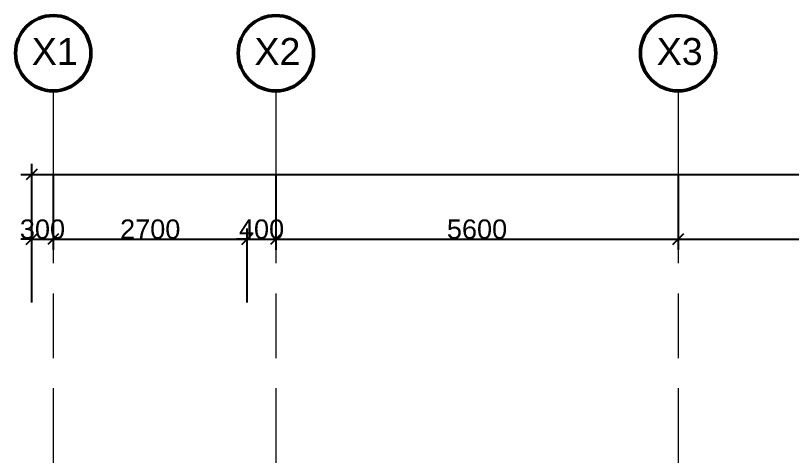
# Model space of a CAD drawing. Header units: millimetres. Extents: x -76261 to 649593, y -304265 to 60256.
# Drawn here: x 188475 to 199292, y 682 to 6823 of the extents above; entities that cross this region are included whole.
import ezdxf

# ---------------------------------------------------------------- set-up
doc = ezdxf.new("R2010")
doc.units = ezdxf.units.MM
doc.header["$LTSCALE"] = 2000
doc.header["$MEASUREMENT"] = 0
doc.header["$PDMODE"] = 32
doc.header["$PDSIZE"] = 0.15
doc.linetypes.add('Centre', pattern=[6.9, 4, -0.7, 1.5, -0.7])
doc.layers.get('0').update_dxf_attribs({"linetype": 'CONTINUOUS'})
doc.layers.get('DEFPOINTS').update_dxf_attribs({"color": 171, "linetype": 'CONTINUOUS'})
for name, color, linetype, lineweight in [('A-ANNO-DIMS', 1, 'CONTINUOUS', 15), ('S-GRID', 14, 'CONTINUOUS', 15), ('S-GRID-IDEN', 1, 'CONTINUOUS', 50)]:
    doc.layers.add(name, color=color, linetype=linetype, lineweight=lineweight)
doc.styles.add('Arial', font='arial.ttf', dxfattribs={"height": 1.6})
doc.styles.add('Arial_1', font='arial.ttf', dxfattribs={"height": 270})
doc.dimstyles.new('AD1', dxfattribs={"dimscale": 304.8, "dimtxt": 275.470038, "dimasz": 0.492126, "dimexe": 0.492126, "dimexo": 0.0625, "dimgap": 0, "dimtad": 1, "dimdec": 0, "dimzin": 0, "dimdsep": 46, "dimtxsty": 'Arial_1', "dimblk1": 'OBLIQUE', "dimblk2": 'OBLIQUE', "dimsah": 1, "dimcen": 0.09, "dimdle": 0.492126, "dimazin": 0, "dimtfac": 1, "dimtdec": 4, "dimtix": 1, "dimtmove": 0, "dimatfit": 3, "dimfxl": 2.952756, "dimfxlon": 1, "dimtvp": 1, "dimtolj": 1, "dimtzin": 0, "dimarcsym": 2})

# ---------------------------------------------------------------- blocks, each defined once
blk = doc.blocks.new('Grid - M_Grid Head - Circle-195263-TERRANCE FLOOR PLAN')
at = {"layer": 'S-GRID-IDEN'}
blk.add_circle((0, 0), 3.5, dxfattribs=at)
blk = doc.blocks.new('_Oblique')
at = {"color": 0, "linetype": 'ByBlock', "lineweight": -2}
blk.add_line((-0.5, -0.5), (0.5, 0.5), dxfattribs=at)
blk = doc.blocks.new('*D1029')
at = {"layer": 'A-ANNO-DIMS', "color": 0, "lineweight": -2, "transparency": 16777216}
for p, q in [((189000, 4589), (189000, 3558)), ((188700, 2827), (188700, 3858)), ((188700, 3708), (188550, 3708)), ((188700, 3708), (189000, 3708)), ((189000, 3708), (189150, 3708))]:
    blk.add_line(p, q, dxfattribs=at)
at = {"layer": 'DEFPOINTS', "color": 0, "transparency": 16777216}
for p in [(189000, 4608), (189000, 3708), (188700, 2808)]:
    blk.add_point(p, dxfattribs=at)
at = {"layer": 'A-ANNO-DIMS', "color": 0, "lineweight": -2, "transparency": 16777216, "xscale": 150, "yscale": 150, "zscale": 150}
blk.add_blockref('_Oblique', (188700, 3708), dxfattribs=at)
at = {"layer": 'A-ANNO-DIMS', "color": 0, "lineweight": -2, "transparency": 16777216, "xscale": 150, "yscale": 150, "zscale": 150, "rotation": 180}
blk.add_blockref('_Oblique', (189000, 3708), dxfattribs=at)
at = {"layer": 'A-ANNO-DIMS', "color": 0, "transparency": 16777216, "insert": (188850, 3846), "char_height": 270, "width": 747.58, "attachment_point": 5, "style": 'Arial_1'}
blk.add_mtext('\\A1;300', dxfattribs=at)
blk = doc.blocks.new('*D1030')
at = {"layer": 'A-ANNO-DIMS', "color": 0, "lineweight": -2, "transparency": 16777216}
for p, q in [((189000, 4589), (189000, 3558)), ((191700, 2827), (191700, 3858)), ((188850, 3708), (191850, 3708))]:
    blk.add_line(p, q, dxfattribs=at)
at = {"layer": 'DEFPOINTS', "color": 0, "transparency": 16777216}
for p in [(189000, 4608), (191700, 3708), (191700, 2808)]:
    blk.add_point(p, dxfattribs=at)
at = {"layer": 'A-ANNO-DIMS', "color": 0, "lineweight": -2, "transparency": 16777216, "xscale": 150, "yscale": 150, "zscale": 150, "rotation": 180}
blk.add_blockref('_Oblique', (189000, 3708), dxfattribs=at)
at = {"layer": 'A-ANNO-DIMS', "color": 0, "lineweight": -2, "transparency": 16777216, "xscale": 150, "yscale": 150, "zscale": 150}
blk.add_blockref('_Oblique', (191700, 3708), dxfattribs=at)
at = {"layer": 'A-ANNO-DIMS', "color": 0, "transparency": 16777216, "insert": (190350, 3846), "char_height": 270, "width": 996.78, "attachment_point": 5, "style": 'Arial_1'}
blk.add_mtext('\\A1;2700', dxfattribs=at)
blk = doc.blocks.new('*D1031')
at = {"layer": 'A-ANNO-DIMS', "color": 0, "lineweight": -2, "transparency": 16777216}
for p, q in [((192100, 4589), (192100, 3558)), ((191700, 2827), (191700, 3858)), ((191700, 3708), (191550, 3708)), ((191700, 3708), (192100, 3708)), ((192100, 3708), (192250, 3708))]:
    blk.add_line(p, q, dxfattribs=at)
at = {"layer": 'DEFPOINTS', "color": 0, "transparency": 16777216}
for p in [(192100, 4608), (192100, 3708), (191700, 2808)]:
    blk.add_point(p, dxfattribs=at)
at = {"layer": 'A-ANNO-DIMS', "color": 0, "lineweight": -2, "transparency": 16777216, "xscale": 150, "yscale": 150, "zscale": 150}
blk.add_blockref('_Oblique', (191700, 3708), dxfattribs=at)
at = {"layer": 'A-ANNO-DIMS', "color": 0, "lineweight": -2, "transparency": 16777216, "xscale": 150, "yscale": 150, "zscale": 150, "rotation": 180}
blk.add_blockref('_Oblique', (192100, 3708), dxfattribs=at)
at = {"layer": 'A-ANNO-DIMS', "color": 0, "transparency": 16777216, "insert": (191900, 3846), "char_height": 270, "width": 747.58, "attachment_point": 5, "style": 'Arial_1'}
blk.add_mtext('\\A1;400', dxfattribs=at)
blk = doc.blocks.new('*D1032')
at = {"layer": 'A-ANNO-DIMS', "color": 0, "lineweight": -2, "transparency": 16777216}
for p, q in [((192100, 4589), (192100, 3558)), ((197700, 4589), (197700, 3558)), ((191950, 3708), (197850, 3708))]:
    blk.add_line(p, q, dxfattribs=at)
at = {"layer": 'DEFPOINTS', "color": 0, "transparency": 16777216}
for p in [(192100, 4608), (197700, 4608), (197700, 3708)]:
    blk.add_point(p, dxfattribs=at)
at = {"layer": 'A-ANNO-DIMS', "color": 0, "lineweight": -2, "transparency": 16777216, "xscale": 150, "yscale": 150, "zscale": 150, "rotation": 180}
blk.add_blockref('_Oblique', (192100, 3708), dxfattribs=at)
at = {"layer": 'A-ANNO-DIMS', "color": 0, "lineweight": -2, "transparency": 16777216, "xscale": 150, "yscale": 150, "zscale": 150}
blk.add_blockref('_Oblique', (197700, 3708), dxfattribs=at)
at = {"layer": 'A-ANNO-DIMS', "color": 0, "transparency": 16777216, "insert": (194900, 3846), "char_height": 270, "width": 996.78, "attachment_point": 5, "style": 'Arial_1'}
blk.add_mtext('\\A1;5600', dxfattribs=at)
blk = doc.blocks.new('*D1033')
at = {"layer": 'A-ANNO-DIMS', "color": 0, "lineweight": -2, "transparency": 16777216}
for p, q in [((197700, 4589), (197700, 3558)), ((203700, 4589), (203700, 3558)), ((197550, 3708), (203850, 3708))]:
    blk.add_line(p, q, dxfattribs=at)
at = {"layer": 'DEFPOINTS', "color": 0, "transparency": 16777216}
for p in [(197700, 4608), (203700, 4608), (203700, 3708)]:
    blk.add_point(p, dxfattribs=at)
at = {"layer": 'A-ANNO-DIMS', "color": 0, "lineweight": -2, "transparency": 16777216, "xscale": 150, "yscale": 150, "zscale": 150, "rotation": 180}
blk.add_blockref('_Oblique', (197700, 3708), dxfattribs=at)
at = {"layer": 'A-ANNO-DIMS', "color": 0, "lineweight": -2, "transparency": 16777216, "xscale": 150, "yscale": 150, "zscale": 150}
blk.add_blockref('_Oblique', (203700, 3708), dxfattribs=at)
at = {"layer": 'A-ANNO-DIMS', "color": 0, "transparency": 16777216, "insert": (200700, 3846), "char_height": 270, "width": 996.78, "attachment_point": 5, "style": 'Arial_1'}
blk.add_mtext('\\A1;6000', dxfattribs=at)
blk = doc.blocks.new('*D1038')
at = {"layer": 'A-ANNO-DIMS', "color": 0, "lineweight": -2, "transparency": 16777216}
for p, q in [((188700, 3727), (188700, 4758)), ((221700, 3727), (221700, 4758)), ((188550, 4608), (221850, 4608))]:
    blk.add_line(p, q, dxfattribs=at)
at = {"layer": 'DEFPOINTS', "color": 0, "transparency": 16777216}
for p in [(221700, 4608), (188700, 3708), (221700, 3708)]:
    blk.add_point(p, dxfattribs=at)
at = {"layer": 'A-ANNO-DIMS', "color": 0, "lineweight": -2, "transparency": 16777216, "xscale": 150, "yscale": 150, "zscale": 150, "rotation": 180}
blk.add_blockref('_Oblique', (188700, 4608), dxfattribs=at)
at = {"layer": 'A-ANNO-DIMS', "color": 0, "lineweight": -2, "transparency": 16777216, "xscale": 150, "yscale": 150, "zscale": 150}
blk.add_blockref('_Oblique', (221700, 4608), dxfattribs=at)
at = {"layer": 'A-ANNO-DIMS', "color": 0, "transparency": 16777216, "insert": (205200, 4746), "char_height": 270, "width": 1245.97, "attachment_point": 5, "style": 'Arial_1'}
blk.add_mtext('\\A1;33000', dxfattribs=at)
blk = doc.blocks.new('Xrexf_Office')
at = {"layer": 'S-GRID', "linetype": 'Centre', "ltscale": 0.3}
for p, q in [((189000, 5772.9), (189000, -18116.3)), ((192100, 5772.9), (192100, -18116.3)), ((197700, 5772.9), (197700, -18116.3))]:
    blk.add_line(p, q, dxfattribs=at)
at = {"layer": 'S-GRID-IDEN', "xscale": 149.9999999999999, "yscale": 149.9999999999999, "zscale": 149.9999999999999, "rotation": 180}
for p in [(189000, 6297.9), (192100, 6297.9), (197700, 6297.9)]:
    blk.add_blockref('Grid - M_Grid Head - Circle-195263-TERRANCE FLOOR PLAN', p, dxfattribs=at)
at = {"layer": 'S-GRID-IDEN', "lineweight": 15, "char_height": 375, "width": 769.62, "attachment_point": 1, "style": 'Arial'}
for s, insert in [('X1', (188701.1, 6509.9)), ('X2', (191801.1, 6509.9)), ('X3', (197401.1, 6509.9))]:
    blk.add_mtext(s, dxfattribs=dict(at, insert=insert))
at = {"layer": 'A-ANNO-DIMS'}
for base, p1, p2, override, picture, middle in [((221700, 4608.4), (188700, 3708.4), (221700, 3708.4), {"dimpost": '<>', "dimfxl": 33000}, '*D1038', (205200, 4746.4)), ((189000, 3708.4), (188700, 2808.4), (189000, 4608.4), {"dimpost": '<>', "dimfxl": 1824.828759}, '*D1029', (188850, 3846.4)), ((191700, 3708.4), (189000, 4608.4), (191700, 2808.4), {"dimpost": '<>', "dimfxl": 3244.996148}, '*D1030', (190350, 3846.3)), ((192100, 3708.4), (191700, 2808.4), (192100, 4608.4), {"dimpost": '<>', "dimfxl": 1843.908891}, '*D1031', (191900, 3846.3)), ((197700, 3708.4), (192100, 4608.4), (197700, 4608.4), {"dimpost": '<>', "dimfxl": 5600}, '*D1032', (194900, 3846.3)), ((203700, 3708.4), (197700, 4608.4), (203700, 4608.4), {"dimpost": '<>', "dimfxl": 6000}, '*D1033', (200700, 3846.3))]:
    dim = blk.add_linear_dim(base=base, p1=p1, p2=p2, dimstyle='AD1', override=override, dxfattribs=at)
    dim.commit()
    dim.dimension.update_dxf_attribs({"geometry": picture, "text_midpoint": middle})

msp = doc.modelspace()

# ---------------------------------------------------------------- block references
at = {"linetype": 'ByBlock'}
msp.add_blockref('Xrexf_Office', (0, 0), dxfattribs=at)

doc.saveas('drawing.dxf')
